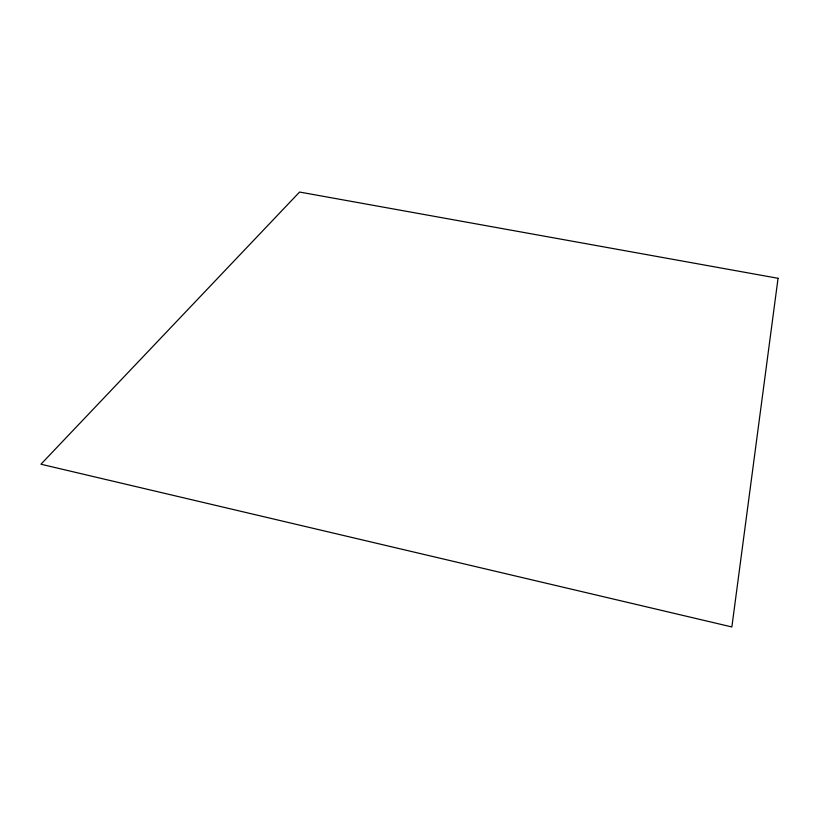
<?xml version="1.0" encoding="UTF-8"?>
<svg xmlns="http://www.w3.org/2000/svg" width="819" height="819" viewBox="0 0 819 819"><rect width="100%" height="100%" fill="white"/><g stroke="black" fill="none" stroke-linecap="round" stroke-linejoin="round"><path stroke-width="1.23" d="M778.05 278.296L731.869 626.955L40.95 464.219L299.58 192.045L778.05 278.296"/></g></svg>
